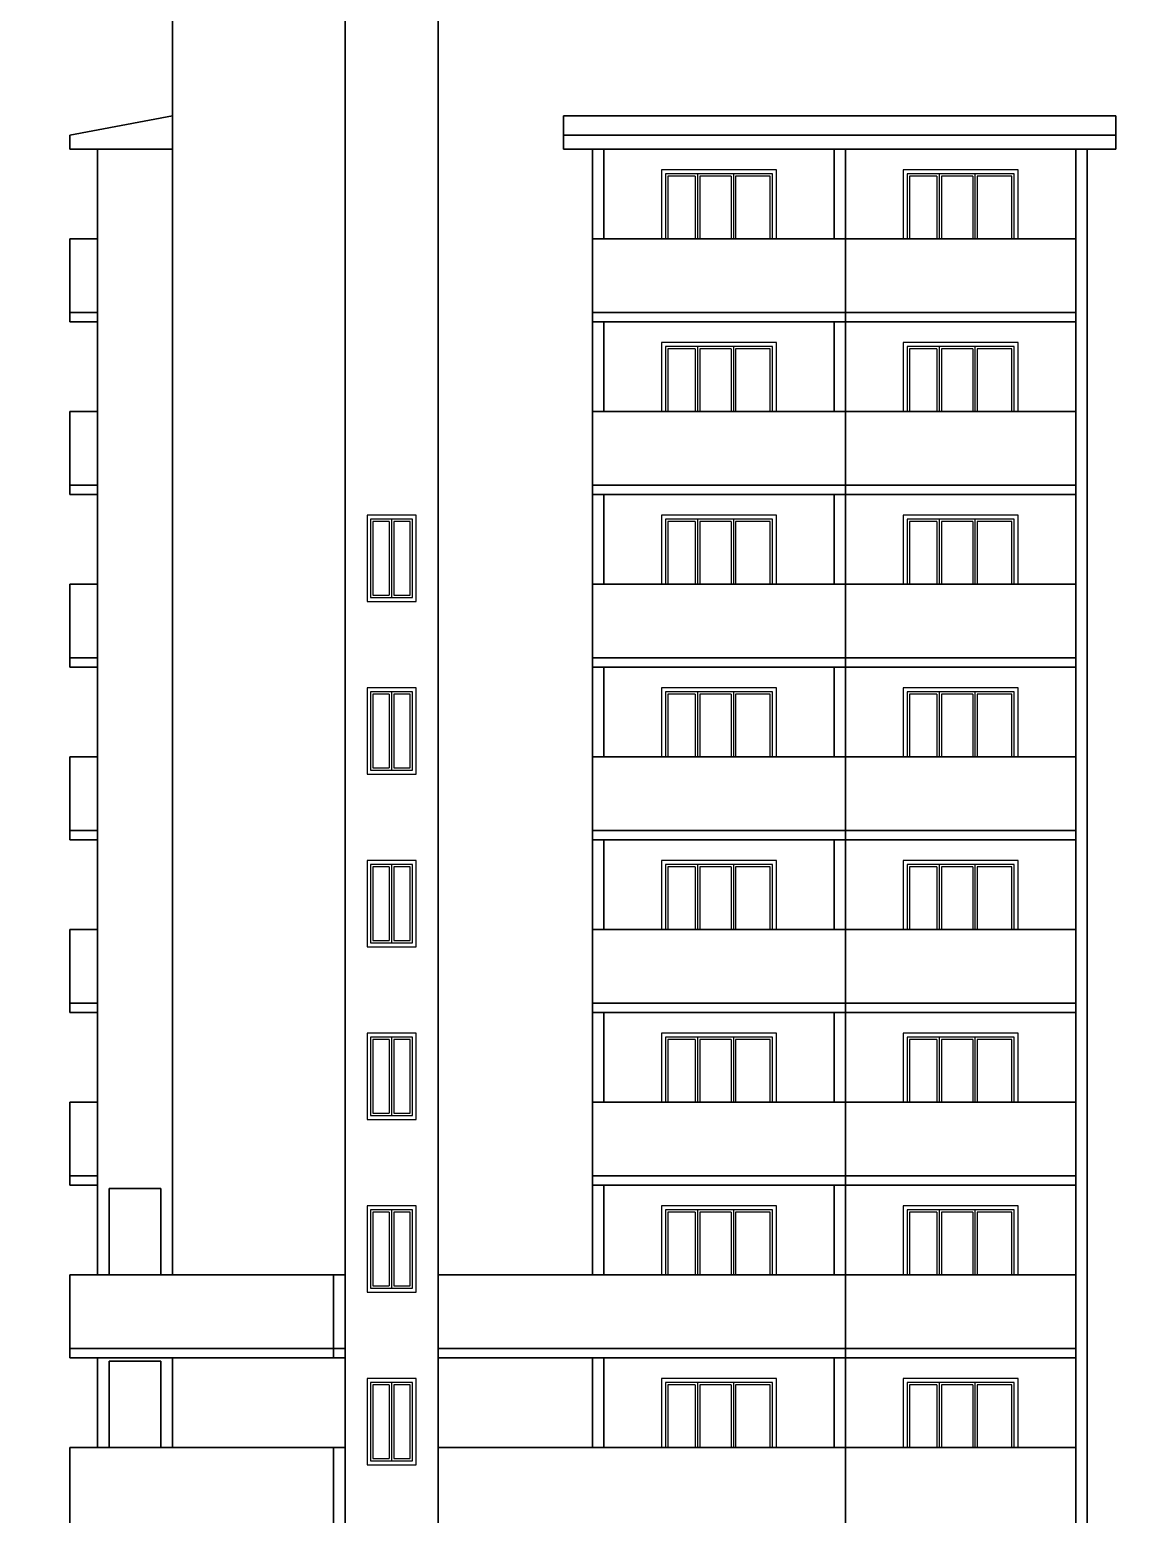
# Model space of a CAD drawing. Header units: inches. Extents: x -634 to 3638, y -6930911 to 5552.
# Drawn here: x 2261.65 to 2280.27, y 3489.82 to 3514.92 of the extents above; entities that cross this region are included whole.
import ezdxf

# ---------------------------------------------------------------- set-up
doc = ezdxf.new("R2010")
doc.units = ezdxf.units.IN
doc.header["$MEASUREMENT"] = 0
doc.linetypes.add('Dashed', pattern=[1128.888893, 564.444447, -564.444447])
for name, color, linetype, lineweight in [('ELEV', 134, 'Continuous', 18), ('фасады', 7, 'Continuous', 30), ('фасады2', 7, 'Continuous', 25)]:
    doc.layers.add(name, color=color, linetype=linetype, lineweight=lineweight)

msp = doc.modelspace()

# ---------------------------------------------------------------- hatches: boundary and pattern name
at = {"layer": 'ELEV', "linetype": 'Continuous'}
h = msp.add_hatch(dxfattribs=at)
h.set_pattern_fill('ANSI31', color=256, scale=0.01044, style=0)
h.set_pattern_definition([(45, (1262.311104, 3366.587935), (-0.02343928418428, 0.02343928418428), [])])
edge = h.paths.add_edge_path()
edge.add_ellipse((1445.78234, 3471.96182), major_axis=(0, 6932302.83262), ratio=0.00000001506, start_angle=89.999976115149, end_angle=270.000023884851)
edge.add_line((1445.67794, 3474.85168), (1445.67794, 3528.48347))
edge.add_line((1445.67794, 3528.48347), (1445.88675, 3528.48347))
edge.add_line((1445.88675, 3528.48347), (1445.88675, 3474.85168))

# ---------------------------------------------------------------- linework, layer by layer
at = {"layer": 'фасады', "color": 7, "linetype": 'Dashed', "ltscale": 100}
for points in [[(2264.06652, 3512.90125), (2264.06652, 3516.34658)], [(2266.98727, 3512.90125), (2266.98727, 3516.34658)], [(2268.56102, 3512.90125), (2268.56102, 3516.34658)], [(2262.33413, 3513.13483), (2264.06652, 3513.46579)], [(2270.68564, 3512.90125), (2270.68564, 3513.46579)], [(2280.0289, 3513.46579), (2270.68564, 3513.46579)], [(2280.0289, 3512.90125), (2280.0289, 3513.46579)], [(2262.33413, 3513.13483), (2262.33413, 3512.90125)], [(2280.0289, 3513.13483), (2270.68564, 3513.13483)], [(2262.80129, 3512.90125), (2262.80129, 3509.98148)], [(2264.06652, 3512.90125), (2264.06652, 3509.98148)], [(2264.06652, 3512.90125), (2264.06652, 3509.98148)], [(2266.98727, 3512.90125), (2266.98727, 3509.98148)], [(2268.56102, 3512.90125), (2268.56102, 3509.98148)], [(2270.68564, 3512.90125), (2280.0289, 3512.90125)], [(2271.17227, 3512.90125), (2271.17227, 3509.98148)], [(2271.36692, 3512.90125), (2271.36692, 3511.38297)], [(2275.25995, 3512.90125), (2275.25995, 3511.38297)], [(2275.4546, 3512.90125), (2275.4546, 3509.98148)], [(2279.34762, 3512.90125), (2279.34762, 3509.98148)], [(2279.54227, 3512.90125), (2279.54227, 3509.98148)], [(2262.33413, 3511.38297), (2262.33413, 3509.98148)], [(2262.80129, 3511.38297), (2262.33413, 3511.38297)], [(2279.34762, 3511.38297), (2271.17227, 3511.38297)], [(2262.80129, 3510.1372), (2262.33413, 3510.1372)], [(2262.80129, 3509.98148), (2262.33413, 3509.98148)], [(2262.80129, 3509.98148), (2262.80129, 3507.06171)], [(2264.06652, 3509.98148), (2264.06652, 3507.06171)], [(2264.06652, 3509.98148), (2264.06652, 3507.06171)], [(2266.98727, 3509.98148), (2266.98727, 3507.06171)], [(2268.56102, 3509.98148), (2268.56102, 3507.06171)], [(2279.34762, 3510.1372), (2271.17227, 3510.1372)], [(2271.17227, 3509.98148), (2271.17227, 3507.06171)], [(2279.34762, 3509.98148), (2271.17227, 3509.98148)], [(2271.36692, 3509.98148), (2271.36692, 3508.4632)], [(2275.25995, 3509.98148), (2275.25995, 3508.4632)], [(2275.4546, 3509.98148), (2275.4546, 3507.06171)], [(2279.34762, 3509.98148), (2279.34762, 3507.06171)], [(2279.54227, 3509.98148), (2279.54227, 3507.06171)], [(2262.33413, 3508.4632), (2262.33413, 3507.06171)], [(2262.80129, 3508.4632), (2262.33413, 3508.4632)], [(2279.34762, 3508.4632), (2271.17227, 3508.4632)], [(2262.80129, 3507.21744), (2262.33413, 3507.21744)], [(2279.34762, 3507.21744), (2271.17227, 3507.21744)], [(2262.80129, 3507.06171), (2262.33413, 3507.06171)], [(2262.80129, 3507.06171), (2262.80129, 3504.14194)], [(2264.06652, 3507.06171), (2264.06652, 3504.14194)], [(2264.06652, 3507.06171), (2264.06652, 3504.14194)], [(2266.98727, 3507.06171), (2266.98727, 3504.14194)], [(2268.56102, 3507.06171), (2268.56102, 3504.14194)], [(2271.17227, 3507.06171), (2271.17227, 3504.14194)], [(2279.34762, 3507.06171), (2271.17227, 3507.06171)], [(2271.36692, 3507.06171), (2271.36692, 3505.54343)], [(2275.25995, 3507.06171), (2275.25995, 3505.54343)], [(2275.4546, 3507.06171), (2275.4546, 3504.14194)], [(2279.34762, 3507.06171), (2279.34762, 3504.14194)], [(2279.54227, 3507.06171), (2279.54227, 3504.14194)], [(2262.33413, 3505.54343), (2262.33413, 3504.14194)], [(2262.80129, 3505.54343), (2262.33413, 3505.54343)], [(2279.34762, 3505.54343), (2271.17227, 3505.54343)], [(2262.80129, 3504.29767), (2262.33413, 3504.29767)], [(2279.34762, 3504.29767), (2271.17227, 3504.29767)], [(2262.80129, 3504.14194), (2262.33413, 3504.14194)], [(2262.80129, 3504.14194), (2262.80129, 3501.22218)], [(2264.06652, 3504.14194), (2264.06652, 3501.22218)], [(2264.06652, 3504.14194), (2264.06652, 3501.22218)], [(2266.98727, 3504.14194), (2266.98727, 3501.22218)], [(2268.56102, 3504.14194), (2268.56102, 3501.22218)], [(2271.17227, 3504.14194), (2271.17227, 3501.22218)], [(2279.34762, 3504.14194), (2271.17227, 3504.14194)], [(2271.36692, 3504.14194), (2271.36692, 3502.62366)], [(2275.25995, 3504.14194), (2275.25995, 3502.62366)], [(2275.4546, 3504.14194), (2275.4546, 3501.22218)], [(2279.34762, 3504.14194), (2279.34762, 3501.22218)], [(2279.54227, 3504.14194), (2279.54227, 3501.22218)], [(2262.33413, 3502.62366), (2262.33413, 3501.22218)], [(2262.80129, 3502.62366), (2262.33413, 3502.62366)], [(2279.34762, 3502.62366), (2271.17227, 3502.62366)], [(2262.80129, 3501.3779), (2262.33413, 3501.3779)], [(2262.80129, 3501.22218), (2262.33413, 3501.22218)], [(2262.80129, 3501.22218), (2262.33413, 3501.22218)], [(2262.80129, 3501.22218), (2262.80129, 3498.30241)], [(2264.06652, 3501.22218), (2264.06652, 3498.30241)], [(2266.98727, 3501.22218), (2266.98727, 3498.30241)], [(2268.56102, 3501.22218), (2268.56102, 3498.30241)], [(2279.34762, 3501.3779), (2271.17227, 3501.3779)], [(2271.17227, 3501.22218), (2271.17227, 3498.30241)], [(2279.34762, 3501.22218), (2271.17227, 3501.22218)], [(2279.34762, 3501.22218), (2271.17227, 3501.22218)], [(2271.36692, 3501.22218), (2271.36692, 3499.7039)], [(2275.25995, 3501.22218), (2275.25995, 3499.7039)], [(2275.4546, 3501.22218), (2275.4546, 3498.30241)], [(2279.34762, 3501.22218), (2279.34762, 3498.30241)], [(2279.54227, 3501.22218), (2279.54227, 3498.30241)], [(2262.33413, 3499.7039), (2262.33413, 3498.30241)], [(2262.80129, 3499.7039), (2262.33413, 3499.7039)], [(2279.34762, 3499.7039), (2271.17227, 3499.7039)], [(2262.80129, 3498.45813), (2262.33413, 3498.45813)], [(2279.34762, 3498.45813), (2271.17227, 3498.45813)], [(2262.80129, 3498.30241), (2262.33413, 3498.30241)], [(2262.80129, 3498.30241), (2262.80129, 3495.38264)], [(2264.06652, 3498.30241), (2264.06652, 3495.38264)], [(2266.98727, 3498.30241), (2266.98727, 3495.38264)], [(2268.56102, 3498.30241), (2268.56102, 3495.38264)], [(2271.17227, 3498.30241), (2271.17227, 3495.38264)], [(2279.34762, 3498.30241), (2271.17227, 3498.30241)], [(2271.36692, 3498.30241), (2271.36692, 3496.78413)], [(2275.25995, 3498.30241), (2275.25995, 3496.78413)], [(2275.4546, 3498.30241), (2275.4546, 3495.38264)], [(2279.34762, 3498.30241), (2279.34762, 3495.38264)], [(2279.54227, 3498.30241), (2279.54227, 3495.38264)], [(2262.33413, 3496.78413), (2262.33413, 3495.38264)], [(2262.80129, 3496.78413), (2262.33413, 3496.78413)], [(2279.34762, 3496.78413), (2271.17227, 3496.78413)], [(2262.80129, 3495.53836), (2262.33413, 3495.53836)], [(2279.34762, 3495.53836), (2271.17227, 3495.53836)], [(2262.80129, 3495.38264), (2262.33413, 3495.38264)], [(2262.80129, 3495.38264), (2262.80129, 3493.86436)], [(2262.99594, 3495.32424), (2262.99594, 3493.86436)], [(2263.87187, 3495.32424), (2262.99594, 3495.32424)], [(2263.87187, 3495.32424), (2263.87187, 3493.86436)], [(2264.06652, 3495.38264), (2264.06652, 3493.86436)], [(2266.98727, 3495.38264), (2266.98727, 3492.46287)], [(2268.56102, 3495.38264), (2268.56102, 3492.46287)], [(2271.17227, 3495.38264), (2271.17227, 3493.86436)], [(2279.34762, 3495.38264), (2271.17227, 3495.38264)], [(2271.36692, 3495.38264), (2271.36692, 3493.86436)], [(2275.25995, 3495.38264), (2275.25995, 3493.86436)], [(2275.4546, 3495.38264), (2275.4546, 3492.46287)], [(2279.34762, 3495.38264), (2279.34762, 3492.46287)], [(2279.54227, 3495.38264), (2279.54227, 3492.46287)], [(2266.98727, 3493.86436), (2262.33413, 3493.86436)], [(2262.33413, 3493.86436), (2262.33413, 3492.46287)], [(2263.87187, 3493.86436), (2262.99594, 3493.86436)], [(2266.79262, 3493.86436), (2266.79262, 3492.46287)], [(2279.34762, 3493.86436), (2268.56102, 3493.86436)], [(2266.98727, 3492.61859), (2262.33413, 3492.61859)], [(2266.98727, 3492.46287), (2262.33413, 3492.46287)], [(2262.80129, 3492.46287), (2262.80129, 3490.94459)], [(2262.99594, 3492.40447), (2262.99594, 3490.94459)], [(2263.87187, 3492.40447), (2262.99594, 3492.40447)], [(2263.87187, 3492.40447), (2263.87187, 3490.94459)], [(2264.06652, 3492.46287), (2264.06652, 3490.94459)], [(2266.98727, 3492.46287), (2266.98727, 3489.5431)], [(2279.34762, 3492.61859), (2268.56102, 3492.61859)], [(2268.56102, 3492.46287), (2268.56102, 3489.5431)], [(2279.34762, 3492.46287), (2268.56102, 3492.46287)], [(2271.17227, 3492.46287), (2271.17227, 3490.94459)], [(2271.36692, 3492.46287), (2271.36692, 3490.94459)], [(2275.25995, 3492.46287), (2275.25995, 3490.94459)], [(2275.4546, 3492.46287), (2275.4546, 3489.5431)], [(2279.34762, 3492.46287), (2279.34762, 3489.5431)], [(2279.54227, 3492.46287), (2279.54227, 3489.5431)], [(2266.98727, 3490.94459), (2262.33413, 3490.94459)], [(2262.33413, 3490.94459), (2262.33413, 3489.5431)], [(2263.87187, 3490.94459), (2262.99594, 3490.94459)], [(2266.79262, 3490.94459), (2266.79262, 3489.5431)], [(2279.34762, 3490.94459), (2268.56102, 3490.94459)]]:
    msp.add_lwpolyline(points, dxfattribs=at)
at = {"layer": 'фасады', "color": 7, "ltscale": 100}
msp.add_lwpolyline([(2262.33413, 3512.90125), (2264.06652, 3512.90125)], dxfattribs=at)
at = {"layer": 'фасады2', "color": 7, "ltscale": 100}
for p, q in [((2267.41891, 3506.64321), (2267.41891, 3505.31959)), ((2268.12938, 3506.64321), (2267.41891, 3506.64321)), ((2267.45784, 3506.60428), (2267.45784, 3505.35852)), ((2267.73521, 3506.60428), (2267.45784, 3506.60428)), ((2268.09045, 3506.60428), (2267.81307, 3506.60428)), ((2268.09045, 3505.35852), (2268.09045, 3506.60428)), ((2268.12938, 3505.31959), (2268.12938, 3506.64321)), ((2267.41891, 3505.31959), (2268.12938, 3505.31959)), ((2267.45784, 3505.35852), (2267.73521, 3505.35852)), ((2267.81307, 3505.35852), (2268.09045, 3505.35852)), ((2267.41891, 3503.72344), (2267.41891, 3502.39982)), ((2268.12938, 3503.72344), (2267.41891, 3503.72344)), ((2267.45784, 3503.68451), (2267.45784, 3502.43875)), ((2267.73521, 3503.68451), (2267.45784, 3503.68451)), ((2268.09045, 3503.68451), (2267.81307, 3503.68451)), ((2268.09045, 3502.43875), (2268.09045, 3503.68451)), ((2268.12938, 3502.39982), (2268.12938, 3503.72344)), ((2267.45784, 3502.43875), (2267.73521, 3502.43875)), ((2267.81307, 3502.43875), (2268.09045, 3502.43875)), ((2267.41891, 3502.39982), (2268.12938, 3502.39982)), ((2267.41891, 3500.80368), (2267.41891, 3499.48005)), ((2268.12938, 3500.80368), (2267.41891, 3500.80368)), ((2267.45784, 3500.76474), (2267.45784, 3499.51898)), ((2267.73521, 3500.76474), (2267.45784, 3500.76474)), ((2268.09045, 3500.76474), (2267.81307, 3500.76474)), ((2268.09045, 3499.51898), (2268.09045, 3500.76474)), ((2268.12938, 3499.48005), (2268.12938, 3500.80368)), ((2267.41891, 3499.48005), (2268.12938, 3499.48005)), ((2267.45784, 3499.51898), (2267.73521, 3499.51898)), ((2267.81307, 3499.51898), (2268.09045, 3499.51898)), ((2267.41891, 3497.88391), (2267.41891, 3496.56028)), ((2268.12938, 3497.88391), (2267.41891, 3497.88391)), ((2267.45784, 3497.84498), (2267.45784, 3496.59921)), ((2267.73521, 3497.84498), (2267.45784, 3497.84498)), ((2268.09045, 3497.84498), (2267.81307, 3497.84498)), ((2268.09045, 3496.59921), (2268.09045, 3497.84498)), ((2268.12938, 3496.56028), (2268.12938, 3497.88391)), ((2267.41891, 3496.56028), (2268.12938, 3496.56028)), ((2267.45784, 3496.59921), (2267.73521, 3496.59921)), ((2267.81307, 3496.59921), (2268.09045, 3496.59921)), ((2267.41891, 3494.96414), (2267.41891, 3493.64051)), ((2268.12938, 3494.96414), (2267.41891, 3494.96414)), ((2267.45784, 3494.92521), (2267.45784, 3493.67944)), ((2267.73521, 3494.92521), (2267.45784, 3494.92521)), ((2268.09045, 3494.92521), (2267.81307, 3494.92521)), ((2268.09045, 3493.67944), (2268.09045, 3494.92521)), ((2268.12938, 3493.64051), (2268.12938, 3494.96414)), ((2267.41891, 3493.64051), (2268.12938, 3493.64051)), ((2267.45784, 3493.67944), (2267.73521, 3493.67944)), ((2267.81307, 3493.67944), (2268.09045, 3493.67944)), ((2267.41891, 3492.04437), (2267.41891, 3490.72074)), ((2268.12938, 3492.04437), (2267.41891, 3492.04437)), ((2267.45784, 3492.00544), (2267.45784, 3490.75967)), ((2267.73521, 3492.00544), (2267.45784, 3492.00544)), ((2268.09045, 3492.00544), (2267.81307, 3492.00544)), ((2268.09045, 3490.75967), (2268.09045, 3492.00544)), ((2268.12938, 3490.72074), (2268.12938, 3492.04437)), ((2267.41891, 3490.72074), (2268.12938, 3490.72074)), ((2267.45784, 3490.75967), (2267.73521, 3490.75967)), ((2267.81307, 3490.75967), (2268.09045, 3490.75967))]:
    msp.add_line(p, q, dxfattribs=at)
at = {"layer": 'фасады2', "color": 7, "linetype": 'Dashed', "ltscale": 100}
for points in [[(2274.28669, 3511.38297), (2274.28669, 3512.55088), (2272.34018, 3512.55088), (2272.34018, 3511.38297)], [(2274.21856, 3511.38297), (2274.21856, 3512.48275), (2272.40831, 3512.48275), (2272.40831, 3511.38297)], [(2272.94846, 3512.48275), (2272.94846, 3511.38297)], [(2273.55675, 3512.48275), (2273.55675, 3511.38297)], [(2278.37437, 3511.38297), (2278.37437, 3512.55088), (2276.42785, 3512.55088), (2276.42785, 3511.38297)], [(2278.30624, 3511.38297), (2278.30624, 3512.48275), (2276.49598, 3512.48275), (2276.49598, 3511.38297)], [(2277.03614, 3512.48275), (2277.03614, 3511.38297)], [(2277.64442, 3512.48275), (2277.64442, 3511.38297)], [(2272.90953, 3512.44382), (2272.44724, 3512.44382), (2272.44724, 3511.38297)], [(2272.90953, 3512.44382), (2272.90953, 3511.38297)], [(2272.98739, 3512.44382), (2272.98739, 3511.38297)], [(2273.51782, 3512.44382), (2272.98739, 3512.44382)], [(2273.51782, 3512.44382), (2273.51782, 3511.38297)], [(2274.17963, 3511.38297), (2274.17963, 3512.44382), (2273.59568, 3512.44382)], [(2273.59568, 3512.44382), (2273.59568, 3511.38297)], [(2276.99721, 3512.44382), (2276.53491, 3512.44382), (2276.53491, 3511.38297)], [(2276.99721, 3512.44382), (2276.99721, 3511.38297)], [(2277.07507, 3512.44382), (2277.07507, 3511.38297)], [(2277.60549, 3512.44382), (2277.07507, 3512.44382)], [(2277.60549, 3512.44382), (2277.60549, 3511.38297)], [(2278.26731, 3511.38297), (2278.26731, 3512.44382), (2277.68336, 3512.44382)], [(2277.68336, 3512.44382), (2277.68336, 3511.38297)], [(2274.28669, 3508.4632), (2274.28669, 3509.63111), (2272.34018, 3509.63111), (2272.34018, 3508.4632)], [(2274.21856, 3508.4632), (2274.21856, 3509.56298), (2272.40831, 3509.56298), (2272.40831, 3508.4632)], [(2272.90953, 3509.52405), (2272.44724, 3509.52405), (2272.44724, 3508.4632)], [(2272.90953, 3509.52405), (2272.90953, 3508.4632)], [(2272.94846, 3509.56298), (2272.94846, 3508.4632)], [(2272.98739, 3509.52405), (2272.98739, 3508.4632)], [(2273.51782, 3509.52405), (2272.98739, 3509.52405)], [(2273.51782, 3509.52405), (2273.51782, 3508.4632)], [(2273.55675, 3509.56298), (2273.55675, 3508.4632)], [(2274.17963, 3508.4632), (2274.17963, 3509.52405), (2273.59568, 3509.52405)], [(2273.59568, 3509.52405), (2273.59568, 3508.4632)], [(2278.37437, 3508.4632), (2278.37437, 3509.63111), (2276.42785, 3509.63111), (2276.42785, 3508.4632)], [(2278.30624, 3508.4632), (2278.30624, 3509.56298), (2276.49598, 3509.56298), (2276.49598, 3508.4632)], [(2276.99721, 3509.52405), (2276.53491, 3509.52405), (2276.53491, 3508.4632)], [(2276.99721, 3509.52405), (2276.99721, 3508.4632)], [(2277.03614, 3509.56298), (2277.03614, 3508.4632)], [(2277.07507, 3509.52405), (2277.07507, 3508.4632)], [(2277.60549, 3509.52405), (2277.07507, 3509.52405)], [(2277.60549, 3509.52405), (2277.60549, 3508.4632)], [(2277.64442, 3509.56298), (2277.64442, 3508.4632)], [(2278.26731, 3508.4632), (2278.26731, 3509.52405), (2277.68336, 3509.52405)], [(2277.68336, 3509.52405), (2277.68336, 3508.4632)], [(2274.28669, 3505.54343), (2274.28669, 3506.71134), (2272.34018, 3506.71134), (2272.34018, 3505.54343)], [(2278.37437, 3505.54343), (2278.37437, 3506.71134), (2276.42785, 3506.71134), (2276.42785, 3505.54343)], [(2274.21856, 3505.54343), (2274.21856, 3506.64321), (2272.40831, 3506.64321), (2272.40831, 3505.54343)], [(2272.90953, 3506.60428), (2272.44724, 3506.60428), (2272.44724, 3505.54343)], [(2272.90953, 3506.60428), (2272.90953, 3505.54343)], [(2272.94846, 3506.64321), (2272.94846, 3505.54343)], [(2272.98739, 3506.60428), (2272.98739, 3505.54343)], [(2273.51782, 3506.60428), (2272.98739, 3506.60428)], [(2273.51782, 3506.60428), (2273.51782, 3505.54343)], [(2273.55675, 3506.64321), (2273.55675, 3505.54343)], [(2274.17963, 3505.54343), (2274.17963, 3506.60428), (2273.59568, 3506.60428)], [(2273.59568, 3506.60428), (2273.59568, 3505.54343)], [(2278.30624, 3505.54343), (2278.30624, 3506.64321), (2276.49598, 3506.64321), (2276.49598, 3505.54343)], [(2276.99721, 3506.60428), (2276.53491, 3506.60428), (2276.53491, 3505.54343)], [(2276.99721, 3506.60428), (2276.99721, 3505.54343)], [(2277.03614, 3506.64321), (2277.03614, 3505.54343)], [(2277.07507, 3506.60428), (2277.07507, 3505.54343)], [(2277.60549, 3506.60428), (2277.07507, 3506.60428)], [(2277.60549, 3506.60428), (2277.60549, 3505.54343)], [(2277.64442, 3506.64321), (2277.64442, 3505.54343)], [(2278.26731, 3505.54343), (2278.26731, 3506.60428), (2277.68336, 3506.60428)], [(2277.68336, 3506.60428), (2277.68336, 3505.54343)], [(2274.28669, 3502.62366), (2274.28669, 3503.79157), (2272.34018, 3503.79157), (2272.34018, 3502.62366)], [(2274.21856, 3502.62366), (2274.21856, 3503.72344), (2272.40831, 3503.72344), (2272.40831, 3502.62366)], [(2272.90953, 3503.68451), (2272.44724, 3503.68451), (2272.44724, 3502.62366)], [(2272.90953, 3503.68451), (2272.90953, 3502.62366)], [(2272.94846, 3503.72344), (2272.94846, 3502.62366)], [(2272.98739, 3503.68451), (2272.98739, 3502.62366)], [(2273.51782, 3503.68451), (2272.98739, 3503.68451)], [(2273.51782, 3503.68451), (2273.51782, 3502.62366)], [(2273.55675, 3503.72344), (2273.55675, 3502.62366)], [(2274.17963, 3502.62366), (2274.17963, 3503.68451), (2273.59568, 3503.68451)], [(2273.59568, 3503.68451), (2273.59568, 3502.62366)], [(2278.37437, 3502.62366), (2278.37437, 3503.79157), (2276.42785, 3503.79157), (2276.42785, 3502.62366)], [(2278.30624, 3502.62366), (2278.30624, 3503.72344), (2276.49598, 3503.72344), (2276.49598, 3502.62366)], [(2276.99721, 3503.68451), (2276.53491, 3503.68451), (2276.53491, 3502.62366)], [(2276.99721, 3503.68451), (2276.99721, 3502.62366)], [(2277.03614, 3503.72344), (2277.03614, 3502.62366)], [(2277.07507, 3503.68451), (2277.07507, 3502.62366)], [(2277.60549, 3503.68451), (2277.07507, 3503.68451)], [(2277.60549, 3503.68451), (2277.60549, 3502.62366)], [(2277.64442, 3503.72344), (2277.64442, 3502.62366)], [(2278.26731, 3502.62366), (2278.26731, 3503.68451), (2277.68336, 3503.68451)], [(2277.68336, 3503.68451), (2277.68336, 3502.62366)], [(2274.28669, 3499.7039), (2274.28669, 3500.8718), (2272.34018, 3500.8718), (2272.34018, 3499.7039)], [(2274.21856, 3499.7039), (2274.21856, 3500.80368), (2272.40831, 3500.80368), (2272.40831, 3499.7039)], [(2272.90953, 3500.76474), (2272.44724, 3500.76474), (2272.44724, 3499.7039)], [(2272.90953, 3500.76474), (2272.90953, 3499.7039)], [(2272.94846, 3500.80368), (2272.94846, 3499.7039)], [(2272.98739, 3500.76474), (2272.98739, 3499.7039)], [(2273.51782, 3500.76474), (2272.98739, 3500.76474)], [(2273.51782, 3500.76474), (2273.51782, 3499.7039)], [(2273.55675, 3500.80368), (2273.55675, 3499.7039)], [(2274.17963, 3499.7039), (2274.17963, 3500.76474), (2273.59568, 3500.76474)], [(2273.59568, 3500.76474), (2273.59568, 3499.7039)], [(2278.37437, 3499.7039), (2278.37437, 3500.8718), (2276.42785, 3500.8718), (2276.42785, 3499.7039)], [(2278.30624, 3499.7039), (2278.30624, 3500.80368), (2276.49598, 3500.80368), (2276.49598, 3499.7039)], [(2276.99721, 3500.76474), (2276.53491, 3500.76474), (2276.53491, 3499.7039)], [(2276.99721, 3500.76474), (2276.99721, 3499.7039)], [(2277.03614, 3500.80368), (2277.03614, 3499.7039)], [(2277.07507, 3500.76474), (2277.07507, 3499.7039)], [(2277.60549, 3500.76474), (2277.07507, 3500.76474)], [(2277.60549, 3500.76474), (2277.60549, 3499.7039)], [(2277.64442, 3500.80368), (2277.64442, 3499.7039)], [(2278.26731, 3499.7039), (2278.26731, 3500.76474), (2277.68336, 3500.76474)], [(2277.68336, 3500.76474), (2277.68336, 3499.7039)], [(2274.28669, 3496.78413), (2274.28669, 3497.95203), (2272.34018, 3497.95203), (2272.34018, 3496.78413)], [(2278.37437, 3496.78413), (2278.37437, 3497.95203), (2276.42785, 3497.95203), (2276.42785, 3496.78413)], [(2274.21856, 3496.78413), (2274.21856, 3497.88391), (2272.40831, 3497.88391), (2272.40831, 3496.78413)], [(2272.90953, 3497.84498), (2272.44724, 3497.84498), (2272.44724, 3496.78413)], [(2272.90953, 3497.84498), (2272.90953, 3496.78413)], [(2272.94846, 3497.88391), (2272.94846, 3496.78413)], [(2272.98739, 3497.84498), (2272.98739, 3496.78413)], [(2273.51782, 3497.84498), (2272.98739, 3497.84498)], [(2273.51782, 3497.84498), (2273.51782, 3496.78413)], [(2273.55675, 3497.88391), (2273.55675, 3496.78413)], [(2274.17963, 3496.78413), (2274.17963, 3497.84498), (2273.59568, 3497.84498)], [(2273.59568, 3497.84498), (2273.59568, 3496.78413)], [(2278.30624, 3496.78413), (2278.30624, 3497.88391), (2276.49598, 3497.88391), (2276.49598, 3496.78413)], [(2276.99721, 3497.84498), (2276.53491, 3497.84498), (2276.53491, 3496.78413)], [(2276.99721, 3497.84498), (2276.99721, 3496.78413)], [(2277.03614, 3497.88391), (2277.03614, 3496.78413)], [(2277.07507, 3497.84498), (2277.07507, 3496.78413)], [(2277.60549, 3497.84498), (2277.07507, 3497.84498)], [(2277.60549, 3497.84498), (2277.60549, 3496.78413)], [(2277.64442, 3497.88391), (2277.64442, 3496.78413)], [(2278.26731, 3496.78413), (2278.26731, 3497.84498), (2277.68336, 3497.84498)], [(2277.68336, 3497.84498), (2277.68336, 3496.78413)], [(2274.28669, 3493.86436), (2274.28669, 3495.03226), (2272.34018, 3495.03226), (2272.34018, 3493.86436)], [(2274.21856, 3493.86436), (2274.21856, 3494.96414), (2272.40831, 3494.96414), (2272.40831, 3493.86436)], [(2272.90953, 3494.92521), (2272.44724, 3494.92521), (2272.44724, 3493.86436)], [(2272.90953, 3494.92521), (2272.90953, 3493.86436)], [(2272.94846, 3494.96414), (2272.94846, 3493.86436)], [(2272.98739, 3494.92521), (2272.98739, 3493.86436)], [(2273.51782, 3494.92521), (2272.98739, 3494.92521)], [(2273.51782, 3494.92521), (2273.51782, 3493.86436)], [(2273.55675, 3494.96414), (2273.55675, 3493.86436)], [(2274.17963, 3493.86436), (2274.17963, 3494.92521), (2273.59568, 3494.92521)], [(2273.59568, 3494.92521), (2273.59568, 3493.86436)], [(2278.37437, 3493.86436), (2278.37437, 3495.03226), (2276.42785, 3495.03226), (2276.42785, 3493.86436)], [(2278.30624, 3493.86436), (2278.30624, 3494.96414), (2276.49598, 3494.96414), (2276.49598, 3493.86436)], [(2276.99721, 3494.92521), (2276.53491, 3494.92521), (2276.53491, 3493.86436)], [(2276.99721, 3494.92521), (2276.99721, 3493.86436)], [(2277.03614, 3494.96414), (2277.03614, 3493.86436)], [(2277.07507, 3494.92521), (2277.07507, 3493.86436)], [(2277.60549, 3494.92521), (2277.07507, 3494.92521)], [(2277.60549, 3494.92521), (2277.60549, 3493.86436)], [(2277.64442, 3494.96414), (2277.64442, 3493.86436)], [(2278.26731, 3493.86436), (2278.26731, 3494.92521), (2277.68336, 3494.92521)], [(2277.68336, 3494.92521), (2277.68336, 3493.86436)], [(2274.28669, 3490.94459), (2274.28669, 3492.1125), (2272.34018, 3492.1125), (2272.34018, 3490.94459)], [(2274.21856, 3490.94459), (2274.21856, 3492.04437), (2272.40831, 3492.04437), (2272.40831, 3490.94459)], [(2272.90953, 3492.00544), (2272.44724, 3492.00544), (2272.44724, 3490.94459)], [(2272.90953, 3492.00544), (2272.90953, 3490.94459)], [(2272.94846, 3492.04437), (2272.94846, 3490.94459)], [(2272.98739, 3492.00544), (2272.98739, 3490.94459)], [(2273.51782, 3492.00544), (2272.98739, 3492.00544)], [(2273.51782, 3492.00544), (2273.51782, 3490.94459)], [(2273.55675, 3492.04437), (2273.55675, 3490.94459)], [(2274.17963, 3490.94459), (2274.17963, 3492.00544), (2273.59568, 3492.00544)], [(2273.59568, 3492.00544), (2273.59568, 3490.94459)], [(2278.37437, 3490.94459), (2278.37437, 3492.1125), (2276.42785, 3492.1125), (2276.42785, 3490.94459)], [(2278.30624, 3490.94459), (2278.30624, 3492.04437), (2276.49598, 3492.04437), (2276.49598, 3490.94459)], [(2276.99721, 3492.00544), (2276.53491, 3492.00544), (2276.53491, 3490.94459)], [(2276.99721, 3492.00544), (2276.99721, 3490.94459)], [(2277.03614, 3492.04437), (2277.03614, 3490.94459)], [(2277.07507, 3492.00544), (2277.07507, 3490.94459)], [(2277.60549, 3492.00544), (2277.07507, 3492.00544)], [(2277.60549, 3492.00544), (2277.60549, 3490.94459)], [(2277.64442, 3492.04437), (2277.64442, 3490.94459)], [(2278.26731, 3490.94459), (2278.26731, 3492.00544), (2277.68336, 3492.00544)], [(2277.68336, 3492.00544), (2277.68336, 3490.94459)]]:
    msp.add_lwpolyline(points, dxfattribs=at)
at = {"layer": 'фасады2', "color": 7, "ltscale": 100}
for points in [[(2268.18778, 3506.71134), (2267.36051, 3506.71134), (2267.36051, 3505.25146), (2268.18778, 3505.25146)], [(2268.18778, 3503.79157), (2267.36051, 3503.79157), (2267.36051, 3502.33169), (2268.18778, 3502.33169)], [(2268.18778, 3500.8718), (2267.36051, 3500.8718), (2267.36051, 3499.41192), (2268.18778, 3499.41192)], [(2268.18778, 3497.95203), (2267.36051, 3497.95203), (2267.36051, 3496.49215), (2268.18778, 3496.49215)], [(2268.18778, 3495.03226), (2267.36051, 3495.03226), (2267.36051, 3493.57238), (2268.18778, 3493.57238)], [(2268.18778, 3492.1125), (2267.36051, 3492.1125), (2267.36051, 3490.65261), (2268.18778, 3490.65261)]]:
    msp.add_lwpolyline(points, close=True, dxfattribs=at)
for points in [[(2267.73521, 3506.60428), (2267.73521, 3505.35852)], [(2267.77414, 3506.64321), (2267.77414, 3505.31959)], [(2267.81307, 3506.60428), (2267.81307, 3505.35852)], [(2267.81307, 3506.60428), (2267.81307, 3505.35852)], [(2267.73521, 3503.68451), (2267.73521, 3502.43875)], [(2267.77414, 3503.72344), (2267.77414, 3502.39982)], [(2267.81307, 3503.68451), (2267.81307, 3502.43875)], [(2267.81307, 3503.68451), (2267.81307, 3502.43875)], [(2267.73521, 3500.76474), (2267.73521, 3499.51898)], [(2267.77414, 3500.80368), (2267.77414, 3499.48005)], [(2267.81307, 3500.76474), (2267.81307, 3499.51898)], [(2267.81307, 3500.76474), (2267.81307, 3499.51898)], [(2267.73521, 3497.84498), (2267.73521, 3496.59921)], [(2267.77414, 3497.88391), (2267.77414, 3496.56028)], [(2267.81307, 3497.84498), (2267.81307, 3496.59921)], [(2267.81307, 3497.84498), (2267.81307, 3496.59921)], [(2267.73521, 3494.92521), (2267.73521, 3493.67944)], [(2267.77414, 3494.96414), (2267.77414, 3493.64051)], [(2267.81307, 3494.92521), (2267.81307, 3493.67944)], [(2267.81307, 3494.92521), (2267.81307, 3493.67944)], [(2267.73521, 3492.00544), (2267.73521, 3490.75967)], [(2267.77414, 3492.04437), (2267.77414, 3490.72074)], [(2267.81307, 3492.00544), (2267.81307, 3490.75967)], [(2267.81307, 3492.00544), (2267.81307, 3490.75967)]]:
    msp.add_lwpolyline(points, dxfattribs=at)

doc.saveas('drawing.dxf')
